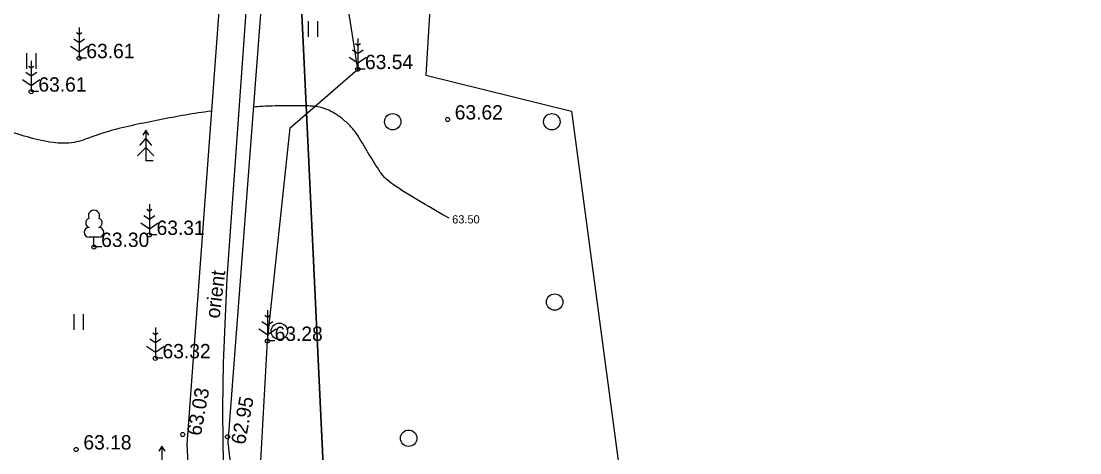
# Model space of a CAD drawing. Extents: x 640640 to 640863, y 6456506 to 6456694.
# Drawn here: x 640723.5 to 640775.1, y 6456589.4 to 6456610.5 of the extents above; entities that cross this region are included whole.
import ezdxf

# ---------------------------------------------------------------- set-up
doc = ezdxf.new("R2010")
doc.units = 0
for name, color, linetype in [('HALJASTUS', 7, 'Continuous'), ('HORISONTAAL', 7, 'Continuous'), ('KORGUS', 7, 'Continuous'), ('KPKAABEL', 7, 'Continuous'), ('MOOTPIIR', 7, 'Continuous'), ('PIIR', 7, 'Continuous'), ('PUU', 7, 'Continuous'), ('TEE', 7, 'Continuous')]:
    doc.layers.add(name, color=color, linetype=linetype)

msp = doc.modelspace()

# ---------------------------------------------------------------- linework, layer by layer
at = {"layer": 'HALJASTUS'}
for p, q in [((640737.514, 6456610.461), (640737.514, 6456609.7)), ((640737.969, 6456610.461), (640737.969, 6456609.7)), ((640723.793, 6456608.904), (640723.793, 6456608.143)), ((640724.248, 6456608.904), (640724.248, 6456608.143)), ((640726.098, 6456596.172), (640726.098, 6456595.411)), ((640726.553, 6456596.172), (640726.553, 6456595.411))]:
    msp.add_line(p, q, dxfattribs=at)
msp.add_lwpolyline([(640740.345, 6456574.215), (640739.892, 6456579.144), (640737.713, 6456584.025), (640735.135, 6456587.845), (640735.527, 6456594.868), (640736.637, 6456605.255), (640739.929, 6456608.122), (640738.989, 6456614.135)], dxfattribs=at)
for centre in [(640741.629, 6456605.557), (640749.379, 6456605.557), (640749.518, 6456596.764), (640736.107, 6456595.334), (640742.404, 6456590.124)]:
    msp.add_circle(centre, 0.4, dxfattribs=at)
at = {"layer": 'HORISONTAAL'}
for points in [[(640732.799, 6456606.067), (640732.78, 6456606.065), (640730.284, 6456605.648), (640727.83, 6456605.1), (640727.398, 6456604.969), (640726.972, 6456604.813), (640726.545, 6456604.663), (640726.11, 6456604.55), (640725.08, 6456604.54), (640722.62, 6456605.2), (640718.32, 6456606.37), (640717.412, 6456606.681), (640716.529, 6456607.063), (640715.646, 6456607.453), (640714.74, 6456607.79), (640714.02, 6456607.94), (640711.31, 6456608.09), (640709.83, 6456607.7), (640708.09, 6456607.24), (640707.62, 6456607.38), (640705.255, 6456608.887), (640704.109, 6456609.642), (640702.95, 6456610.39), (640701.95, 6456611.02), (640698.88, 6456613.21), (640697.64, 6456614.19), (640696.532, 6456615.286), (640696.091, 6456615.925), (640695.914, 6456616.272), (640695.77, 6456616.64), (640695.438, 6456618.248), (640695.36, 6456619.87), (640695.36, 6456619.97), (640695.37, 6456620.15), (640695.43, 6456620.58), (640695.426, 6456620.711)], [(640732, 6456582.308), (640731.539, 6456581.177), (640731.358, 6456580.594), (640731.21, 6456580), (640731.143, 6456579.575), (640731.112, 6456579.146), (640731.087, 6456578.717), (640731.04, 6456578.29), (640730.95, 6456577.96), (640730.84, 6456577.95), (640730.612, 6456578.283), (640730.399, 6456578.634), (640730.184, 6456578.985), (640729.95, 6456579.32), (640728.49, 6456581.15), (640728.06, 6456581.54), (640726.912, 6456582.522), (640725.752, 6456583.488), (640724.595, 6456584.46), (640723.46, 6456585.46), (640722.593, 6456586.309), (640721.775, 6456587.205), (640720.29, 6456589.12), (640719.68, 6456590), (640719.34, 6456590.49), (640714.58, 6456597.16), (640713.435, 6456598.769), (640712.858, 6456599.571), (640712.27, 6456600.37), (640711.91, 6456600.54), (640711.74, 6456600.59), (640710.14, 6456601.115), (640708.542, 6456601.645), (640705.41, 6456602.87), (640704.13, 6456603.47), (640702.61, 6456604.19), (640701.618, 6456604.594), (640700.599, 6456604.933), (640699.579, 6456605.276), (640698.58, 6456605.69), (640698.121, 6456605.953), (640697.697, 6456606.268), (640696.99, 6456607.04), (640694.03, 6456611.41), (640693.13, 6456612.76), (640692.886, 6456613.128)], [(640744.37, 6456600.85), (640741.76, 6456602.42), (640741.355, 6456602.721), (640741.178, 6456602.902), (640741.024, 6456603.102), (640740.744, 6456603.538), (640740.472, 6456603.977), (640740.2, 6456604.433), (640739.924, 6456604.889), (640739.595, 6456605.311), (640739.404, 6456605.501), (640739.2, 6456605.68), (640739.036, 6456605.805), (640738.864, 6456605.919), (640738.513, 6456606.114), (640738.332, 6456606.187), (640738.148, 6456606.246), (640737.77, 6456606.31), (640737.461, 6456606.327), (640737.151, 6456606.337), (640736.842, 6456606.34), (640736.533, 6456606.338), (640735.286, 6456606.302), (640734.858, 6456606.272)], [(640732.17, 6456577.862), (640732.047, 6456577.724), (640731.881, 6456577.507), (640731.71, 6456577.289), (640731.5, 6456577.08), (640730.98, 6456576.653), (640730.72, 6456576.506), (640730.59, 6456576.468), (640730.46, 6456576.46), (640730.24, 6456576.556), (640730.02, 6456576.73), (640729.866, 6456576.887), (640729.738, 6456577.059), (640729.606, 6456577.217), (640729.44, 6456577.33), (640727.66, 6456578.016), (640725.86, 6456578.64), (640719.33, 6456580.84), (640718.77, 6456581.01), (640715.76, 6456581.69), (640715.68, 6456581.71), (640714.613, 6456582.074), (640713.573, 6456582.517), (640712.536, 6456582.971), (640711.48, 6456583.37), (640711, 6456583.51), (640710.284, 6456583.684), (640709.563, 6456583.834), (640708.84, 6456583.982), (640708.12, 6456584.15), (640707.64, 6456584.38), (640707.167, 6456584.833), (640706.725, 6456585.301), (640705.912, 6456586.272), (640705.168, 6456587.284), (640704.46, 6456588.33), (640702.88, 6456590.76), (640702.29, 6456591.74), (640701.264, 6456593.138), (640700.689, 6456593.789), (640700.08, 6456594.41), (640699.394, 6456595.026), (640698.678, 6456595.606), (640697.959, 6456596.18), (640697.26, 6456596.78), (640695.9, 6456598.17), (640695.567, 6456598.649), (640695.257, 6456599.141), (640694.679, 6456600.149), (640694.117, 6456601.165), (640693.52, 6456602.16), (640692.8, 6456603.21), (640692.44, 6456603.57), (640692.373, 6456603.623)]]:
    msp.add_spline(points, degree=3, dxfattribs=at)
at = {"layer": 'KORGUS'}
for centre in [(640726.358, 6456608.656), (640739.929, 6456608.122), (640724.021, 6456607.024), (640744.3, 6456605.665), (640729.777, 6456600.036), (640727.078, 6456599.45), (640735.527, 6456594.868), (640730.067, 6456594.019), (640731.403, 6456590.305), (640733.582, 6456590.191), (640726.213, 6456589.574)]:
    msp.add_circle(centre, 0.1, dxfattribs=at)
at = {"layer": 'KPKAABEL'}
msp.add_lwpolyline([(640721.752, 6456571.325), (640728.774, 6456569.523), (640730.217, 6456569.186), (640731.133, 6456568.998), (640731.491, 6456568.941), (640731.831, 6456568.913), (640731.987, 6456568.928), (640732.102, 6456568.967), (640732.228, 6456569.026), (640732.663, 6456569.517), (640732.786, 6456569.813), (640732.948, 6456570.371), (640733.073, 6456570.969), (640733.187, 6456571.667), (640733.315, 6456572.706), (640733.398, 6456573.615), (640733.546, 6456576.568), (640733.538, 6456581.418), (640733.364, 6456589.916), (640733.358, 6456591.57), (640733.386, 6456593.801), (640733.559, 6456597.943), (640734.567, 6456612.05)], dxfattribs=at)
at = {"layer": 'MOOTPIIR'}
msp.add_lwpolyline([(640744.156, 6456622.826), (640743.235, 6456607.824), (640750.337, 6456606.07), (640753.724, 6456580.64), (640761.625, 6456578.644), (640771.934, 6456563.95), (640771.934, 6456555.722), (640772.959, 6456554.725), (640771.934, 6456551.334), (640771.369, 6456550.071), (640760.633, 6456550.243), (640743.702, 6456553.829), (640733.751, 6456547.908), (640703.46, 6456554.75)], dxfattribs=at)
at = {"layer": 'PIIR'}
msp.add_lwpolyline([(640783.902, 6456665.438), (640782.96, 6456651.73), (640780.81, 6456620.58), (640777, 6456565.36), (640738.92, 6456574.38), (640734.74, 6456663.08), (640734.003, 6456678.754)], dxfattribs=at)
msp.add_lwpolyline([(640700.05, 6456584.5), (640689.23, 6456664.08), (640734.74, 6456663.08), (640738.92, 6456574.38)], close=True, dxfattribs=at)
at = {"layer": 'PUU'}
for p, q in [((640726.358, 6456610.156), (640726.358, 6456608.656)), ((640726.358, 6456609.406), (640726.091, 6456609.584)), ((640726.358, 6456609.806), (640726.233, 6456609.889)), ((640726.482, 6456609.889), (640726.358, 6456609.806)), ((640726.624, 6456609.584), (640726.358, 6456609.406)), ((640739.929, 6456609.622), (640739.929, 6456608.122)), ((640725.933, 6456609.245), (640726.358, 6456608.963)), ((640726.358, 6456608.963), (640726.782, 6456609.245)), ((640739.929, 6456608.872), (640739.663, 6456609.05)), ((640739.929, 6456609.272), (640739.805, 6456609.355)), ((640740.054, 6456609.355), (640739.929, 6456609.272)), ((640740.196, 6456609.05), (640739.929, 6456608.872)), ((640724.021, 6456608.524), (640724.021, 6456607.024)), ((640726.718, 6456608.656), (640726.358, 6456608.656)), ((640739.505, 6456608.711), (640739.929, 6456608.429)), ((640739.929, 6456608.429), (640740.354, 6456608.711)), ((640724.021, 6456608.174), (640723.896, 6456608.257)), ((640724.145, 6456608.257), (640724.021, 6456608.174)), ((640740.289, 6456608.122), (640739.929, 6456608.122)), ((640723.597, 6456607.613), (640724.021, 6456607.33)), ((640724.021, 6456607.774), (640723.754, 6456607.952)), ((640724.287, 6456607.952), (640724.021, 6456607.774)), ((640724.021, 6456607.33), (640724.445, 6456607.613)), ((640724.381, 6456607.024), (640724.021, 6456607.024)), ((640729.6, 6456605.15), (640729.45, 6456604.9)), ((640729.75, 6456604.9), (640729.6, 6456605.15)), ((640729.6, 6456605.15), (640729.6, 6456603.65)), ((640729.6, 6456604.75), (640729.3, 6456604.4)), ((640729.9, 6456604.4), (640729.6, 6456604.75)), ((640729.6, 6456604.3), (640729.2, 6456603.9)), ((640730, 6456603.9), (640729.6, 6456604.3)), ((640729.96, 6456603.65), (640729.6, 6456603.65)), ((640729.777, 6456601.536), (640729.777, 6456600.036)), ((640729.777, 6456600.786), (640729.511, 6456600.963)), ((640729.777, 6456601.186), (640729.653, 6456601.269)), ((640729.902, 6456601.269), (640729.777, 6456601.186)), ((640730.044, 6456600.963), (640729.777, 6456600.786)), ((640729.353, 6456600.625), (640729.777, 6456600.342)), ((640729.777, 6456600.342), (640730.201, 6456600.625)), ((640727.318, 6456599.925), (640726.838, 6456599.925)), ((640727.078, 6456599.45), (640727.078, 6456599.925)), ((640730.137, 6456600.036), (640729.777, 6456600.036)), ((640727.458, 6456599.45), (640727.078, 6456599.45)), ((640735.527, 6456596.368), (640735.527, 6456594.868)), ((640735.527, 6456595.618), (640735.261, 6456595.796)), ((640735.527, 6456596.018), (640735.403, 6456596.101)), ((640735.652, 6456596.101), (640735.527, 6456596.018)), ((640735.794, 6456595.796), (640735.527, 6456595.618)), ((640730.067, 6456595.169), (640729.942, 6456595.252)), ((640730.067, 6456595.519), (640730.067, 6456594.019)), ((640730.191, 6456595.252), (640730.067, 6456595.169)), ((640735.103, 6456595.457), (640735.527, 6456595.174)), ((640735.527, 6456595.174), (640735.951, 6456595.457)), ((640729.642, 6456594.609), (640730.067, 6456594.326)), ((640730.067, 6456594.769), (640729.8, 6456594.947)), ((640730.333, 6456594.947), (640730.067, 6456594.769)), ((640730.067, 6456594.326), (640730.491, 6456594.609)), ((640735.887, 6456594.868), (640735.527, 6456594.868)), ((640730.427, 6456594.019), (640730.067, 6456594.019)), ((640730.39, 6456589.74), (640730.24, 6456589.49)), ((640730.54, 6456589.49), (640730.39, 6456589.74)), ((640730.39, 6456589.74), (640730.39, 6456588.24))]:
    msp.add_line(p, q, dxfattribs=at)
for centre, radius, start, end in [((640726.908, 6456600.623), 0.233, 109.0217, 253.1415), ((640727.078, 6456600.97), 0.277, 332.5799, 207.4201), ((640727.248, 6456600.623), 0.233, 286.8508, 70.9859), ((640726.841, 6456600.163), 0.238, 90.0016, 269.3953), ((640727.315, 6456600.163), 0.238, 270.6047, 89.9984)]:
    msp.add_arc(centre, radius, start, end, dxfattribs=at)
at = {"layer": 'TEE'}
for points in [[(640698.919, 6456582.109), (640697.059, 6456584.63), (640695.11, 6456587.395), (640694.457, 6456589.146), (640692.627, 6456598.557), (640692.373, 6456603.295), (640692.365, 6456610.518), (640693.639, 6456616.898), (640695.035, 6456620.128), (640698.2, 6456624.84), (640702.71, 6456629.274), (640708.577, 6456633.221), (640714.273, 6456636.31), (640719.977, 6456638.964), (640727.061, 6456639.168), (640730.136, 6456636.685), (640732.9, 6456632.016), (640734.089, 6456627.616), (640733.973, 6456623.503), (640733.52, 6456615.816), (640731.599, 6456589.832), (640732.137, 6456579.739), (640732.205, 6456575.882), (640730.852, 6456573.945)], [(640738.99, 6456571.562), (640737.583, 6456573.155), (640736.072, 6456576.404), (640734.728, 6456580.385), (640733.618, 6456589.911), (640735.559, 6456615.515)]]:
    msp.add_lwpolyline(points, dxfattribs=at)

# ---------------------------------------------------------------- texts
at = {"layer": 'HORISONTAAL'}
msp.add_text('63.50', height=0.4, dxfattribs=at).set_placement((640744.525, 6456600.597))
at = {"layer": 'KORGUS'}
for s, p in [('63.61', (640726.708, 6456608.656)), ('63.54', (640740.279, 6456608.122)), ('63.61', (640724.371, 6456607.024)), ('63.62', (640744.65, 6456605.665)), ('63.31', (640730.127, 6456600.036)), ('63.30', (640727.428, 6456599.45)), ('63.28', (640735.877, 6456594.868)), ('63.32', (640730.417, 6456594.019)), ('63.18', (640726.563, 6456589.574))]:
    msp.add_text(s, height=0.7, dxfattribs=at).set_placement(p)
for s, rotation, p in [(' 63.03', 79.6319, (640732.234, 6456589.953)), (' 62.95', 79.3496, (640734.384, 6456589.524))]:
    msp.add_text(s, height=0.7, rotation=rotation, dxfattribs=at).set_placement(p)
at = {"layer": 'KPKAABEL'}
msp.add_text('orient', height=0.7, rotation=82.8503, dxfattribs=at).set_placement((640733.188, 6456595.938))

doc.saveas('drawing.dxf')
